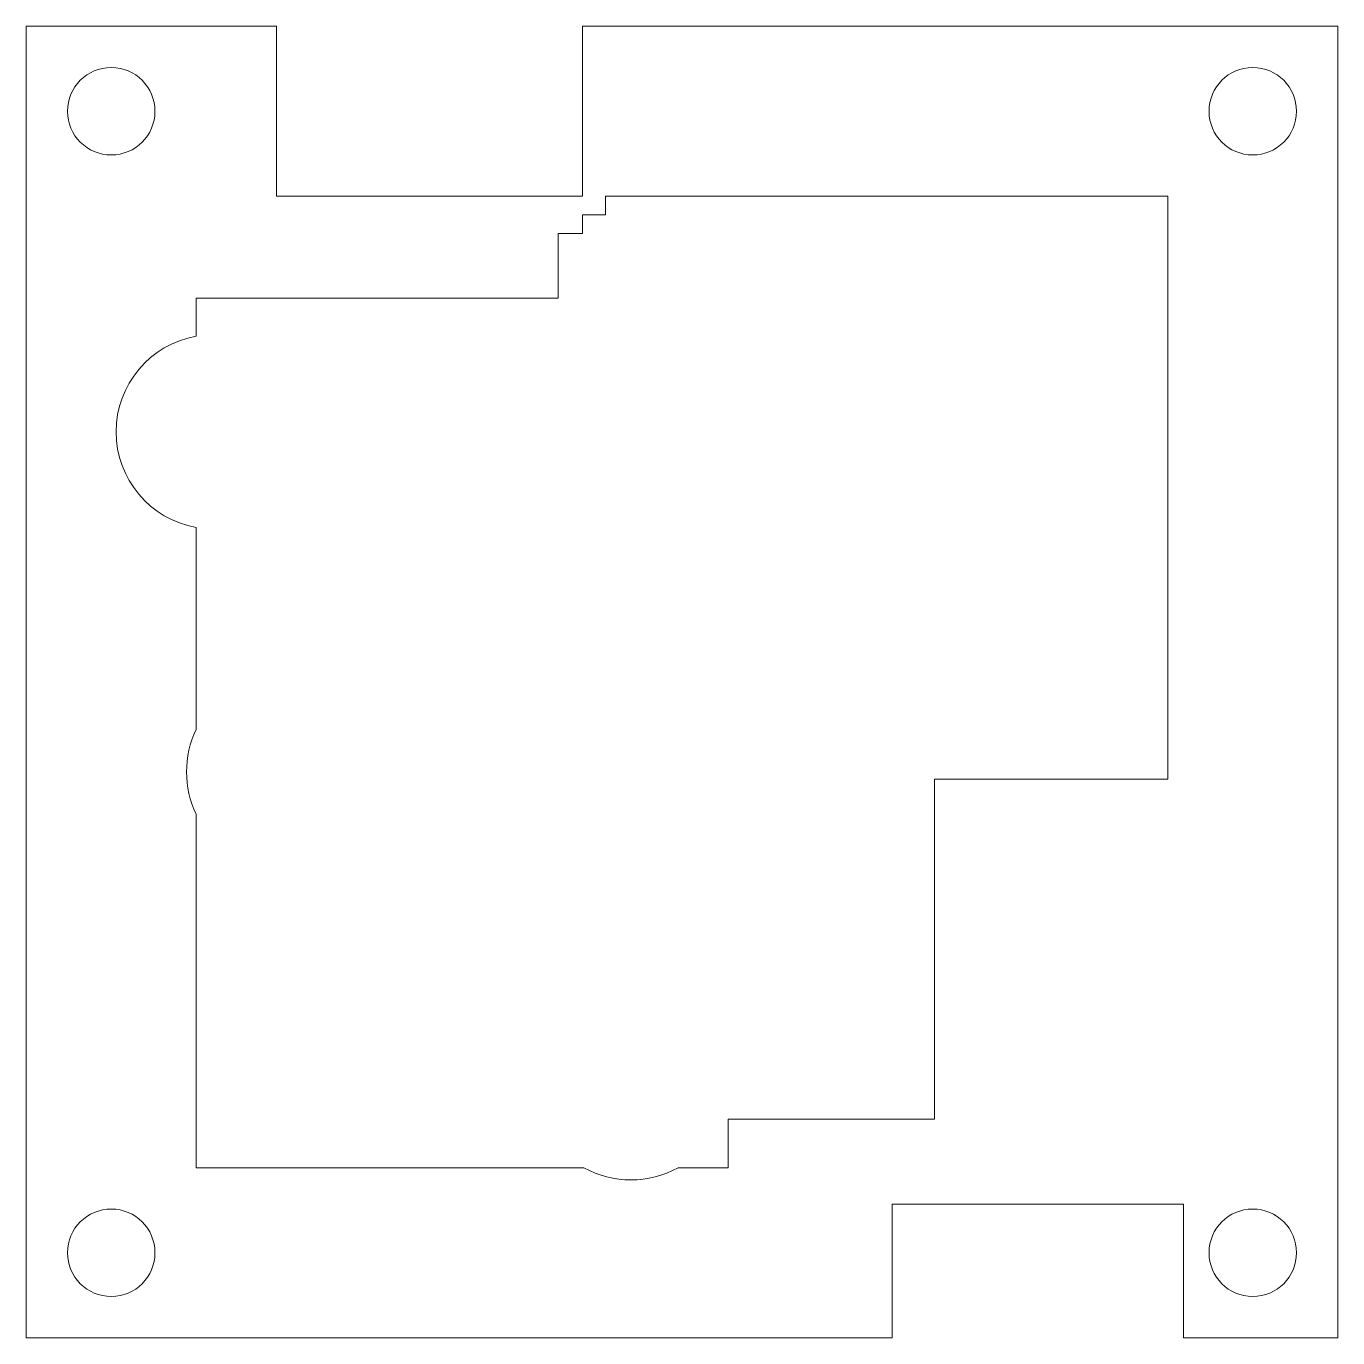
# Model space of a CAD drawing. Header units: millimetres. Extents: x -27 to 27, y -27 to 27.
import ezdxf

# ---------------------------------------------------------------- set-up
doc = ezdxf.new("R2010")
doc.units = ezdxf.units.MM

msp = doc.modelspace()

# ---------------------------------------------------------------- linework, layer by layer
at = {"color": 7, "linetype": 'Continuous', "lineweight": 15}
for p, q in [((-16.7, 27), (-27, 27)), ((-27, 27), (-27, -27)), ((-16.7, 20), (-16.7, 27)), ((27, 27), (-4.1, 27)), ((-4.1, 20), (-4.1, 27)), ((27, -27), (27, 27)), ((-16.7, 20), (-4.1, 20)), ((-3.155, 19.232), (-3.155, 20)), ((-3.155, 20), (20, 20)), ((20, -4), (20, 20)), ((-4.1, 18.463), (-4.1, 19.232)), ((-4.1, 19.232), (-3.155, 19.232)), ((-5.1, 15.8), (-5.1, 18.463)), ((-5.1, 18.463), (-4.1, 18.463)), ((-20, 15.8), (-20, 14.238)), ((-20, 15.8), (-5.1, 15.8)), ((-20, 6.362), (-20, -1.956)), ((10.4, -4), (20, -4)), ((10.4, -18), (10.4, -4)), ((-20, -5.444), (-20, -20)), ((1.9, -18), (10.4, -18)), ((1.9, -20), (1.9, -18)), ((-20, -20), (-4.036, -20)), ((-0.164, -20), (1.9, -20)), ((8.65, -21.5), (8.65, -27)), ((8.65, -21.5), (20.65, -21.5)), ((20.65, -21.5), (20.65, -27)), ((-27, -27), (8.65, -27)), ((20.65, -27), (27, -27))]:
    msp.add_line(p, q, dxfattribs=at)
for centre in [(-23.5, 23.5), (23.5, 23.5), (-23.5, -23.5), (23.5, -23.5)]:
    msp.add_circle(centre, 1.8, dxfattribs=at)
for centre, start, end in [((-19.3, 10.3), 100.0787, 259.9213), ((-16.4, -3.7), 154.1581, 205.8419), ((-2.1, -16.5), 241.045, 298.955)]:
    msp.add_arc(centre, 4, start, end, dxfattribs=at)

doc.saveas('drawing.dxf')
